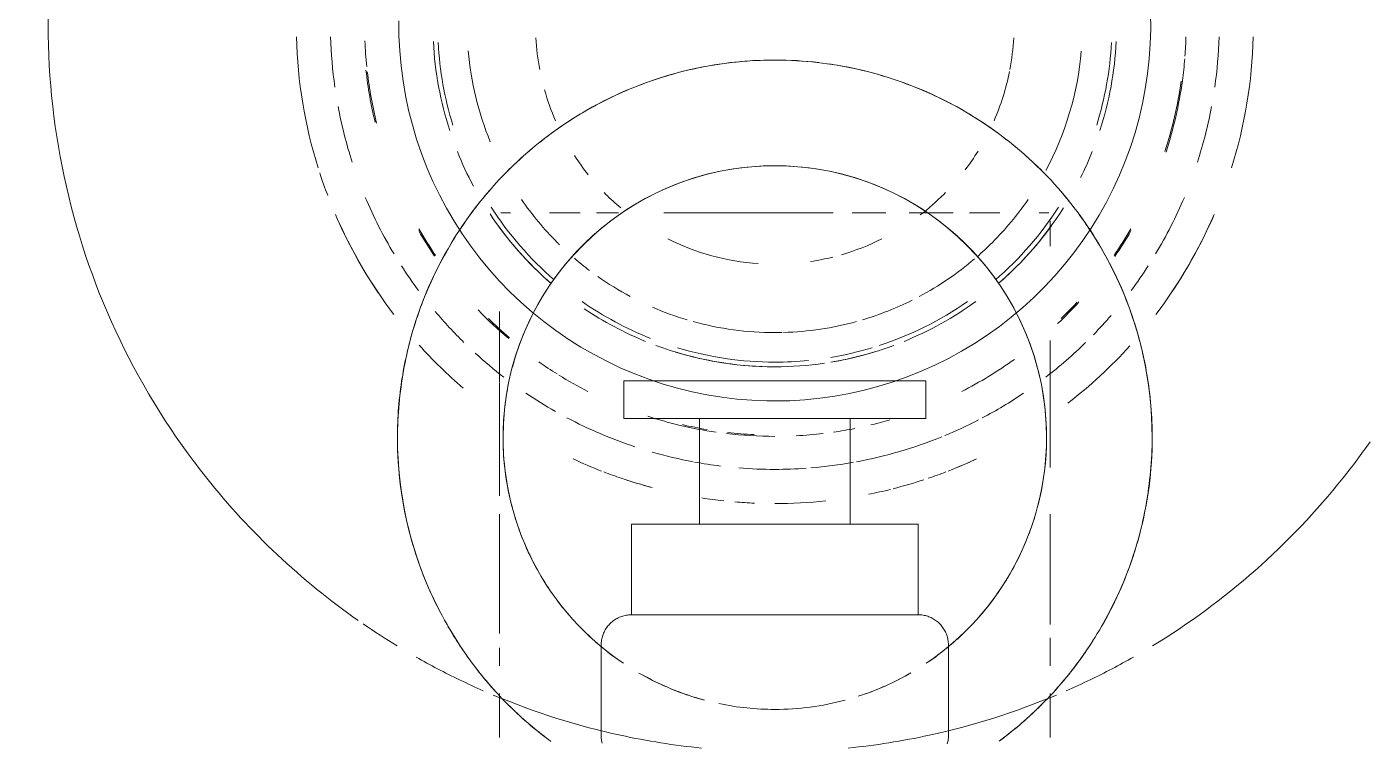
# Model space of a CAD drawing. Header units: millimetres. Extents: x -4000 to 187956, y -58990 to 162485.
# Drawn here: x 928.2 to 1017.2, y 74101 to 74148.5 of the extents above; entities that cross this region are included whole.
import ezdxf

# ---------------------------------------------------------------- set-up
doc = ezdxf.new("R2010")
doc.units = ezdxf.units.MM
doc.layers.add('P-SANR-FIXT', color=6, linetype='Continuous', lineweight=9)

# ---------------------------------------------------------------- blocks, each defined once
blk = doc.blocks.new('C307 - C307-496757-FFS - TANG 1')
at = {"layer": 'P-SANR-FIXT', "color": 254}
for p, q in [((-18.24, -102.819), (-18.24, -105.726)), ((18.24, -105.726), (18.24, -102.819)), ((0.103, -110.937), (0, -110.937)), ((0, -116.937), (-5.646, -116.937)), ((0, -116.937), (-5, -116.937)), ((5.646, -116.937), (0, -116.937)), ((5, -116.937), (0, -116.937)), ((0, -123.937), (-5.684, -123.937)), ((0, -123.937), (-5, -123.937)), ((5, -123.937), (0, -123.937)), ((5.684, -123.937), (0, -123.937))]:
    blk.add_line(p, q, dxfattribs=at)
at = {"layer": 'P-SANR-FIXT', "color": 250}
for p, q in [((-11.5, -102.937), (-11.5, -108.937)), ((11.5, -108.937), (11.5, -102.937)), ((-9.5, -110.937), (-9.5, -116.937)), ((0, -110.937), (-9.5, -110.937)), ((9.5, -110.937), (0, -110.937)), ((9.5, -116.937), (9.5, -110.937)), ((0, -116.937), (-9.5, -116.937)), ((-5, -116.937), (-5, -123.937)), ((9.5, -116.937), (0, -116.937)), ((5, -123.937), (5, -116.937)), ((-10, -123.937), (-10, -126.437)), ((0, -123.937), (-10, -123.937)), ((10, -123.937), (0, -123.937)), ((10, -126.437), (10, -123.937)), ((-10, -126.437), (0, -126.437)), ((0, -126.437), (10, -126.437))]:
    blk.add_line(p, q, dxfattribs=at)
at = {"layer": 'P-SANR-FIXT', "color": 90}
for p, q in [((-18.24, -107.554), (-18.24, -109.415)), ((18.24, -108.758), (18.24, -107.554)), ((-18.24, -110.292), (-18.24, -117.61)), ((18.24, -117.61), (18.24, -109.688)), ((18.24, -126.264), (18.24, -118.822)), ((-18.24, -120.684), (-18.24, -127.727)), ((-3.968, -125.412), (-4.948, -125.591)), ((-3.497, -125.346), (-3.968, -125.412)), ((-3.497, -125.346), (-3.968, -125.412)), ((-2.982, -125.273), (-3.497, -125.346)), ((-2.982, -125.273), (-3.497, -125.346)), ((-1.99, -125.174), (-2.982, -125.273)), ((-0.996, -125.114), (-1.99, -125.174)), ((0, -125.094), (-0.996, -125.114)), ((0.538, -125.1), (0, -125.094)), ((0.538, -125.1), (0, -125.094)), ((1.533, -125.142), (0.538, -125.1)), ((1.533, -125.142), (0.538, -125.1)), ((2.526, -125.223), (1.533, -125.142)), ((3.515, -125.344), (2.526, -125.223)), ((4.498, -125.504), (3.515, -125.344)), ((-6.883, -126.064), (-7.834, -126.359)), ((-5.92, -125.808), (-6.883, -126.064)), ((-4.948, -125.591), (-5.92, -125.808)), ((5.474, -125.703), (4.498, -125.504)), ((6.441, -125.942), (5.474, -125.703)), ((6.441, -125.942), (5.474, -125.703)), ((7.398, -126.218), (6.441, -125.942)), ((7.398, -126.218), (6.441, -125.942)), ((8.343, -126.533), (7.398, -126.218)), ((8.343, -126.533), (7.398, -126.218)), ((18.24, -127.727), (18.24, -126.317)), ((-7.834, -126.359), (-8.774, -126.691)), ((9.275, -126.886), (8.343, -126.533)), ((9.275, -126.886), (8.343, -126.533)), ((10.192, -127.275), (9.275, -126.886)), ((10.192, -127.275), (9.275, -126.886)), ((-18.24, -127.727), (-18.24, -129.104)), ((11.092, -127.701), (10.192, -127.275)), ((11.092, -127.701), (10.192, -127.275)), ((11.975, -128.162), (11.092, -127.701)), ((11.975, -128.162), (11.092, -127.701)), ((18.24, -131.017), (18.24, -127.727)), ((-13.23, -128.899), (-14.063, -129.444)), ((-13.23, -128.899), (-14.063, -129.444)), ((-12.375, -128.386), (-13.23, -128.899)), ((12.839, -128.659), (11.975, -128.162)), ((12.839, -128.659), (11.975, -128.162)), ((-14.063, -129.444), (-14.874, -130.023)), ((14.503, -129.753), (14.22, -129.559)), ((14.503, -129.753), (14.22, -129.559)), ((15.301, -130.349), (14.503, -129.753)), ((15.301, -130.349), (14.503, -129.753)), ((-15.661, -130.634), (-16.422, -131.276)), ((-14.874, -130.023), (-15.661, -130.634)), ((16.075, -130.977), (15.301, -130.349)), ((-16.422, -131.276), (-17.158, -131.947)), ((-16.422, -131.276), (-17.158, -131.947)), ((16.823, -131.635), (16.075, -130.977)), ((17.544, -132.322), (16.823, -131.635)), ((17.544, -132.322), (16.823, -131.635)), ((-17.158, -131.947), (-17.866, -132.648)), ((-17.158, -131.947), (-17.866, -132.648)), ((18.237, -133.038), (17.544, -132.322)), ((18.237, -133.038), (17.544, -132.322)), ((-18.546, -133.376), (-19.196, -134.131)), ((-18.546, -133.376), (-19.196, -134.131)), ((-17.866, -132.648), (-18.546, -133.376)), ((-17.866, -132.648), (-18.546, -133.376)), ((18.9, -133.781), (18.237, -133.038)), ((18.9, -133.781), (18.237, -133.038)), ((-19.196, -134.131), (-19.815, -134.912)), ((-19.196, -134.131), (-19.815, -134.912)), ((19.534, -134.549), (18.9, -133.781)), ((19.534, -134.549), (18.9, -133.781)), ((-19.815, -134.912), (-20.403, -135.716)), ((-19.815, -134.912), (-20.403, -135.716)), ((20.136, -135.343), (19.534, -134.549)), ((20.136, -135.343), (19.534, -134.549)), ((-20.403, -135.716), (-20.957, -136.543)), ((-20.403, -135.716), (-20.957, -136.543)), ((-18.24, -135.338), (-18.24, -137.033)), ((20.706, -136.16), (20.136, -135.343)), ((20.706, -136.16), (20.136, -135.343)), ((-20.957, -136.543), (-21.479, -137.392)), ((-20.957, -136.543), (-21.479, -137.392)), ((21.243, -136.999), (20.706, -136.16)), ((21.243, -136.999), (20.706, -136.16)), ((21.746, -137.859), (21.243, -136.999)), ((21.746, -137.859), (21.243, -136.999)), ((-21.479, -137.392), (-21.966, -138.261)), ((-21.479, -137.392), (-21.966, -138.261)), ((-17.5, -137.555), (-18.153, -137.555)), ((-12.897, -137.555), (-14.914, -137.555)), ((-12.897, -137.555), (-14.914, -137.555)), ((-10.359, -137.555), (-11.816, -137.555)), ((-10.359, -137.555), (-11.816, -137.555)), ((-8.895, -137.555), (-10.359, -137.555)), ((-8.895, -137.555), (-10.133, -137.555)), ((-5.131, -137.555), (-7.353, -137.555)), ((-5.131, -137.555), (-6.98, -137.555)), ((0, -137.555), (-3.855, -137.555)), ((0, -137.555), (-3.558, -137.555)), ((3.558, -137.555), (0, -137.555)), ((7.353, -137.555), (0, -137.555)), ((6.98, -137.555), (3.903, -137.555)), ((11.816, -137.555), (10.359, -137.555)), ((11.816, -137.555), (10.359, -137.555)), ((14.914, -137.555), (12.897, -137.555)), ((14.914, -137.555), (12.897, -137.555)), ((18.153, -137.555), (17.5, -137.555)), ((22.214, -138.738), (21.746, -137.859)), ((22.214, -138.738), (21.746, -137.859)), ((-21.966, -138.261), (-22.418, -139.149)), ((-21.966, -138.261), (-22.418, -139.149)), ((22.647, -139.636), (22.214, -138.738)), ((22.647, -139.636), (22.214, -138.738)), ((-22.418, -139.149), (-22.834, -140.054)), ((-22.418, -139.149), (-22.834, -140.054)), ((23.043, -140.55), (22.647, -139.636)), ((23.043, -140.55), (22.647, -139.636)), ((23.402, -141.479), (23.043, -140.55)), ((23.402, -141.479), (23.043, -140.55)), ((-23.555, -141.911), (-23.86, -142.859)), ((-23.555, -141.911), (-23.86, -142.859)), ((23.725, -142.421), (23.402, -141.479)), ((23.725, -142.421), (23.402, -141.479)), ((-23.86, -142.859), (-24.126, -143.819)), ((-23.86, -142.859), (-24.126, -143.819)), ((24.009, -143.376), (23.725, -142.421)), ((24.009, -143.376), (23.725, -142.421)), ((-24.126, -143.819), (-24.354, -144.789)), ((-24.126, -143.819), (-24.354, -144.789)), ((24.254, -144.341), (24.009, -143.376)), ((24.254, -144.341), (24.009, -143.376)), ((-24.354, -144.789), (-24.543, -145.767)), ((24.461, -145.316), (24.254, -144.341)), ((24.461, -145.316), (24.254, -144.341)), ((-24.543, -145.767), (-24.693, -146.752)), ((24.629, -146.298), (24.461, -145.316)), ((24.629, -146.298), (24.461, -145.316)), ((-24.693, -146.752), (-24.803, -147.742)), ((24.757, -147.286), (24.629, -146.298)), ((24.757, -147.286), (24.629, -146.298)), ((24.846, -148.278), (24.757, -147.286)), ((24.846, -148.278), (24.757, -147.286)), ((-24.803, -147.742), (-24.874, -148.735)), ((24.895, -149.273), (24.846, -148.278)), ((24.895, -149.273), (24.846, -148.278)), ((-24.874, -148.735), (-24.904, -149.731)), ((24.904, -150.269), (24.895, -149.273)), ((24.904, -150.269), (24.895, -149.273)), ((-24.904, -149.731), (-24.895, -150.727)), ((-24.904, -149.731), (-24.895, -150.727))]:
    blk.add_line(p, q, dxfattribs=at)
at = {"layer": 'P-SANR-FIXT', "color": 253}
for p, q in [((0, -110.937), (-8.227, -110.937)), ((8.227, -110.937), (0, -110.937)), ((-5.646, -116.937), (-8.227, -116.937)), ((0, -116.937), (-5, -116.937)), ((5, -116.937), (0, -116.937)), ((8.227, -116.937), (5.646, -116.937)), ((-5.684, -123.937), (-8.66, -123.937)), ((0, -123.937), (-5, -123.937)), ((5, -123.937), (0, -123.937)), ((8.66, -123.937), (5.684, -123.937)), ((-8.66, -126.437), (0, -126.437)), ((0, -126.437), (8.66, -126.437))]:
    blk.add_line(p, q, dxfattribs=at)
at = {"layer": 'P-SANR-FIXT', "color": 250, "flags": 128}
for points in [[(-11.5, -102.937), (-11.498, -102.857), (-11.494, -102.777), (-11.486, -102.698), (-11.474, -102.618), (-11.46, -102.54), (-11.443, -102.462), (-11.422, -102.384)], [(11.437, -102.441), (11.456, -102.519), (11.471, -102.597), (11.483, -102.676), (11.492, -102.756), (11.497, -102.836), (11.5, -102.916), (11.5, -102.937)], [(-9.5, -110.937), (-9.58, -110.936), (-9.66, -110.931), (-9.739, -110.923), (-9.819, -110.912), (-9.897, -110.897), (-9.975, -110.88), (-10.053, -110.859), (-10.129, -110.836), (-10.205, -110.809), (-10.279, -110.779), (-10.352, -110.747), (-10.424, -110.711), (-10.494, -110.673), (-10.562, -110.632), (-10.629, -110.588), (-10.694, -110.541), (-10.758, -110.492), (-10.819, -110.441), (-10.878, -110.387), (-10.935, -110.331), (-10.989, -110.272), (-11.041, -110.211), (-11.091, -110.149), (-11.138, -110.084), (-11.183, -110.018), (-11.225, -109.95), (-11.264, -109.88), (-11.3, -109.808), (-11.334, -109.736), (-11.364, -109.662), (-11.392, -109.587), (-11.416, -109.511), (-11.437, -109.433), (-11.456, -109.356), (-11.471, -109.277), (-11.483, -109.198), (-11.492, -109.118), (-11.497, -109.039), (-11.5, -108.959), (-11.5, -108.937)], [(11.5, -108.937), (11.498, -109.017), (11.494, -109.097), (11.486, -109.177), (11.474, -109.256), (11.46, -109.334), (11.443, -109.413), (11.422, -109.49), (11.398, -109.566), (11.372, -109.642), (11.342, -109.716), (11.31, -109.789), (11.274, -109.861), (11.236, -109.931), (11.195, -110), (11.151, -110.066), (11.104, -110.132), (11.055, -110.195), (11.004, -110.256), (10.95, -110.315), (10.893, -110.372), (10.835, -110.426), (10.774, -110.479), (10.712, -110.528), (10.647, -110.576), (10.581, -110.62), (10.512, -110.662), (10.443, -110.701), (10.371, -110.737), (10.299, -110.771), (10.225, -110.801), (10.15, -110.829), (10.073, -110.853), (9.996, -110.875), (9.918, -110.893), (9.84, -110.908), (9.761, -110.92), (9.681, -110.929), (9.602, -110.935), (9.522, -110.937), (9.5, -110.937)], [(-9.5, -110.937), (-9.492, -110.937), (-9.47, -110.937), (-9.432, -110.937), (-9.379, -110.937), (-9.311, -110.937), (-9.228, -110.937), (-9.13, -110.937), (-9.018, -110.937), (-8.891, -110.937), (-8.75, -110.937), (-8.595, -110.937), (-8.426, -110.937), (-8.244, -110.937), (-8.049, -110.937), (-7.841, -110.937), (-7.62, -110.937), (-7.387, -110.937), (-7.142, -110.937), (-6.886, -110.937), (-6.619, -110.937), (-6.341, -110.937), (-6.053, -110.937), (-5.755, -110.937), (-5.448, -110.937), (-5.133, -110.937), (-4.809, -110.937), (-4.478, -110.937), (-4.139, -110.937), (-3.794, -110.937), (-3.442, -110.937), (-3.086, -110.937), (-2.724, -110.937), (-2.358, -110.937), (-1.988, -110.937), (-1.615, -110.937), (-1.239, -110.937), (-0.861, -110.937), (-0.482, -110.937), (-0.103, -110.937), (0, -110.937)], [(-7.322, -110.937), (-7.558, -110.937), (-7.782, -110.937), (-7.994, -110.937), (-8.193, -110.937), (-8.379, -110.937), (-8.551, -110.937), (-8.71, -110.937), (-8.854, -110.937), (-8.985, -110.937), (-9.101, -110.937), (-9.203, -110.937), (-9.29, -110.937), (-9.362, -110.937), (-9.419, -110.937), (-9.461, -110.937), (-9.488, -110.937), (-9.499, -110.937)], [(0, -110.937), (0.38, -110.937), (0.759, -110.937), (1.137, -110.937), (1.514, -110.937), (1.887, -110.937), (2.258, -110.937), (2.625, -110.937), (2.988, -110.937), (3.347, -110.937), (3.699, -110.937), (4.046, -110.937), (4.387, -110.937), (4.72, -110.937), (5.046, -110.937), (5.364, -110.937), (5.673, -110.937), (5.974, -110.937), (6.264, -110.937), (6.545, -110.937), (6.815, -110.937), (7.074, -110.937), (7.322, -110.937), (7.558, -110.937), (7.782, -110.937), (7.994, -110.937), (8.193, -110.937), (8.379, -110.937), (8.551, -110.937), (8.71, -110.937), (8.854, -110.937), (8.985, -110.937), (9.101, -110.937), (9.203, -110.937), (9.29, -110.937), (9.362, -110.937), (9.419, -110.937), (9.461, -110.937), (9.488, -110.937), (9.499, -110.937)], [(9.5, -110.937), (9.492, -110.937), (9.47, -110.937), (9.432, -110.937), (9.379, -110.937), (9.311, -110.937), (9.228, -110.937), (9.13, -110.937), (9.018, -110.937), (8.891, -110.937), (8.75, -110.937), (8.595, -110.937), (8.426, -110.937), (8.244, -110.937), (8.049, -110.937), (7.841, -110.937), (7.62, -110.937), (7.387, -110.937)]]:
    blk.add_lwpolyline(points, dxfattribs=at)
at = {"layer": 'P-SANR-FIXT', "color": 253, "flags": 128}
for points in [[(0, -110.937), (-0.38, -110.937), (-0.759, -110.937), (-1.137, -110.937), (-1.514, -110.937), (-1.887, -110.937), (-2.258, -110.937), (-2.625, -110.937), (-2.988, -110.937), (-3.347, -110.937), (-3.699, -110.937), (-4.046, -110.937), (-4.387, -110.937), (-4.72, -110.937), (-5.046, -110.937), (-5.364, -110.937), (-5.673, -110.937), (-5.974, -110.937), (-6.264, -110.937), (-6.545, -110.937), (-6.815, -110.937), (-7.074, -110.937), (-7.322, -110.937)], [(7.387, -110.937), (7.142, -110.937), (6.886, -110.937), (6.619, -110.937), (6.341, -110.937), (6.053, -110.937), (5.755, -110.937), (5.448, -110.937), (5.133, -110.937), (4.809, -110.937), (4.478, -110.937), (4.139, -110.937), (3.794, -110.937), (3.442, -110.937), (3.086, -110.937), (2.724, -110.937), (2.358, -110.937), (1.988, -110.937), (1.615, -110.937), (1.239, -110.937), (0.861, -110.937), (0.482, -110.937), (0.103, -110.937)]]:
    blk.add_lwpolyline(points, dxfattribs=at)
at = {"layer": 'P-SANR-FIXT', "color": 90, "flags": 128}
for points in [[(-3.968, -125.412), (-4.948, -125.591), (-5.92, -125.808), (-6.883, -126.064), (-7.834, -126.359)], [(0, -125.094), (-0.996, -125.114), (-1.99, -125.174), (-2.982, -125.273)], [(5.474, -125.703), (4.498, -125.504), (3.515, -125.344), (2.526, -125.223), (1.533, -125.142)], [(-7.834, -126.359), (-8.774, -126.691), (-9.699, -127.06), (-10.608, -127.467), (-11.501, -127.909), (-12.375, -128.386), (-13.23, -128.899)], [(-8.774, -126.691), (-9.699, -127.06), (-10.608, -127.467), (-11.501, -127.909), (-12.375, -128.386)], [(14.22, -129.559), (13.682, -129.189), (12.839, -128.659)], [(14.22, -129.559), (13.682, -129.189), (12.839, -128.659)], [(-14.063, -129.444), (-14.874, -130.023), (-15.661, -130.634), (-16.422, -131.276)], [(16.823, -131.635), (16.075, -130.977), (15.301, -130.349)], [(-22.834, -140.054), (-23.213, -140.975), (-23.555, -141.911)], [(-22.834, -140.054), (-23.213, -140.975), (-23.555, -141.911)], [(-24.354, -144.789), (-24.543, -145.767), (-24.693, -146.752), (-24.803, -147.742), (-24.874, -148.735), (-24.904, -149.731)]]:
    blk.add_lwpolyline(points, dxfattribs=at)
at = {"layer": 'P-SANR-FIXT', "color": 90}
for centre, radius, start, end in [((0, -150), 48.136, 95.79093, 102.26185), ((0, -150), 48.136, 77.73815, 84.20907), ((0, -122.671), 18, 90, 105), ((0, -122.671), 18, 78.14215, 90), ((0, -122.671), 18, 107.87558, 120), ((0, -122.671), 18, 60, 75), ((0, -150), 31.698, 90, 96.12583), ((0, -150), 31.698, 90, 96.12583), ((0, -150), 31.698, 85.22639, 87.54718), ((0, -150), 31.698, 85.22639, 87.54718), ((0, -150), 31.698, 101.28762, 103.98723), ((0, -150), 31.698, 101.28762, 103.98723), ((0, -150), 31.698, 81.21297, 83.87417), ((0, -150), 31.698, 81.21297, 83.87417), ((0, -150), 31.698, 108.70333, 110.95289), ((0, -150), 31.698, 108.70333, 110.95289), ((0, -150), 31.698, 104.31433, 108.1429), ((0, -150), 31.698, 104.31433, 108.1429), ((0, -150), 31.698, 71.30977, 75.13004), ((0, -150), 31.698, 72, 75.13004), ((0, -150), 31.698, 69.04711, 71.29667), ((0, -150), 31.698, 69.04711, 71.29667), ((0, -150), 31.698, 111.22297, 114.92031), ((0, -150), 31.698, 112.3365, 114.92031), ((0, -150), 29.434, 94.63335, 100.2085), ((0, -150), 29.434, 90, 94.06665), ((0, -150), 29.434, 85.36665, 90), ((0, -150), 29.434, 79.59589, 82.97623), ((0, -150), 31.698, 65.07969, 68.77703), ((0, -150), 31.698, 65.07969, 68.77703), ((0, -150), 29.434, 100.57941, 112.08526), ((0, -150), 29.434, 73.97609, 79.42059), ((0, -150), 27.248, 92.95697, 96.75172), ((0, -150), 27.248, 83.24828, 90), ((0, -150), 29.434, 62.10681, 71.64679), ((0, -150), 29.434, 112.50647, 117.2613), ((0, -150), 27.248, 103.49922, 106.26001), ((0, -150), 27.248, 98.19784, 101.2105), ((0, -150), 27.17, 83.39638, 87.10789), ((0, -150), 27.248, 76.52765, 81.80216), ((0, -150), 27.17, 76.99741, 80.49048), ((0, -150), 27.248, 72.04005, 76.52765), ((0, -150), 29.434, 117.83601, 124.02985), ((0, -150), 29.434, 55.92224, 60.40979), ((0, -150), 31.698, 127.77357, 137.90956), ((0, -150), 31.698, 127.77357, 137.90956), ((0, -150), 27.248, 117.01717, 125.62244), ((0, -150), 27.248, 58.33228, 62.94991), ((0, -150), 31.698, 41.97977, 49.34201), ((0, -150), 31.698, 41.97977, 49.34201), ((0, -150), 29.434, 127.5574, 134.38776), ((0, -150), 27.248, 54.98176, 58.03582), ((0, -150), 29.434, 47.61184, 52.4426), ((0, -150), 22.642, 99.4599, 110.37822), ((0, -150), 22.642, 99.4599, 106.88269), ((0, -150), 22.642, 99.4599, 106.88269), ((0, -150), 22.332, 99.59091, 106.79445), ((0, -150), 22.642, 90, 98.34658), ((0, -150), 22.642, 90, 98.34658), ((0, -150), 22.642, 90, 98.34658), ((0, -150), 22.332, 90, 95.72465), ((0, -150), 22.642, 69.62105, 90), ((0, -150), 22.642, 73.11731, 90), ((0, -150), 22.642, 73.11731, 90), ((0, -150), 22.332, 73.20555, 90), ((0, -150), 22.332, 108.05001, 124.83671), ((0, -150), 29.434, 40.17266, 45.61224), ((0, -150), 29.434, 135.80527, 139.17711), ((0, -150), 22.642, 112.23754, 126), ((0, -150), 22.642, 112.23754, 126), ((0, -150), 22.642, 112.23754, 126), ((0, -150), 20.377, 91.63728, 105.39247), ((0, -150), 20.377, 90, 91.38446), ((0, -150), 20.377, 74.60753, 90), ((0, -150), 22.332, 55.16329, 68.3582), ((0, -150), 22.642, 56.1111, 67.76246), ((0, -150), 22.642, 56.1111, 67.76246), ((0, -150), 22.642, 56.1111, 67.76246), ((0, -150), 27.17, 45.72148, 49.70272), ((0, -150), 27.248, 43.85986, 49.69226), ((0, -150), 27.248, 133.4417, 137.67503), ((0, -150), 27.17, 134.27852, 137.4504), ((0, -150), 20.377, 106.56395, 116.52403), ((0, -150), 20.377, 66.53913, 73.43605), ((0, -150), 31.698, 142.75034, 156.67944), ((0, -150), 31.698, 23.32056, 37.24966), ((0, -150), 31.698, 145.95466, 156.67944), ((0, -150), 29.434, 143.30667, 147.17804), ((0, -150), 20.377, 118.0161, 130.48369), ((0, -150), 20.377, 54.8437, 61.9839), ((0, -150), 29.434, 32.81929, 36.69333), ((0, -150), 31.698, 23.32056, 34.04679), ((0, -150), 22.642, 130.83469, 147.61727), ((0, -150), 22.332, 130.87962, 147.29785), ((0, -150), 22.642, 130.83469, 144), ((0, -150), 22.642, 130.83469, 144), ((0, -150), 22.332, 32.74017, 49.12038), ((0, -150), 22.642, 33.58211, 49.16531), ((0, -150), 22.642, 36, 49.16531), ((0, -150), 22.642, 36, 49.16531), ((0, -150), 15.849, 98.59988, 104.04227), ((0, -150), 15.849, 98.59988, 104.04227), ((0, -150), 15.849, 63.42695, 86.03396), ((0, -150), 15.849, 63.42695, 86.03396), ((0, -150), 20.377, 49.33312, 52.96917), ((0, -150), 29.434, 148.97286, 157.16695), ((0, -150), 27.248, 145.75965, 149.95939), ((0, -150), 27.17, 145.81186, 150.21472), ((0, -150), 20.377, 131.09996, 135), ((0, -150), 15.849, 106.19803, 116.57305), ((0, -150), 15.849, 106.19803, 116.57305), ((0, -150), 27.17, 29.78901, 34.18814), ((0, -150), 27.248, 30.04468, 34.19611), ((0, -150), 29.434, 22.83228, 31.02371), ((0, -150), 20.377, 135, 145.42371), ((0, -150), 20.377, 45, 45.58898), ((0, -150), 20.377, 34.57572, 45), ((0, -150), 15.849, 127.43166, 135), ((0, -150), 15.849, 127.43166, 135), ((0, -150), 15.849, 45, 49.89098), ((0, -150), 15.849, 45, 49.89098), ((0, -150), 15.849, 135, 135.54487), ((0, -150), 15.849, 135, 135.54487), ((0, -150), 15.849, 44.4546, 45), ((0, -150), 15.849, 44.4546, 45), ((0, -150), 31.698, 18, 20.89786), ((0, -150), 31.698, 18, 20.89786), ((0, -150), 22.642, 21.75784, 28.13789), ((0, -150), 22.642, 21.75784, 28.13789), ((0, -150), 22.642, 21.75784, 28.13789), ((0, -150), 31.698, 162.62063, 178.56842), ((0, -150), 31.698, 162.62063, 178.56842), ((0, -150), 22.642, 153.47689, 158.24216), ((0, -150), 22.642, 153.47689, 158.24216), ((0, -150), 22.642, 153.47689, 158.24216), ((0, -150), 20.377, 151.74716, 175.09985), ((0, -150), 15.849, 142.68684, 148.14781), ((0, -150), 15.849, 142.68684, 148.14781), ((0, -150), 15.849, 33.11111, 38.75348), ((0, -150), 15.849, 33.11111, 38.75348), ((0, -150), 31.698, 1.43158, 17.37937), ((0, -150), 31.698, 1.43158, 17.37937), ((0, -150), 29.434, 162, 169.40896), ((0, -150), 29.434, 10.59104, 18), ((0, -150), 27.248, 162, 172.20605), ((0, -150), 27.17, 162, 172.10478), ((0, -150), 20.377, 4.83234, 22.32481), ((0, -150), 22.642, 162, 177.20159), ((0, -150), 22.642, 162, 177.20159), ((0, -150), 22.642, 162, 177.20159), ((0, -150), 22.642, 2.79841, 18), ((0, -150), 22.642, 2.79841, 18), ((0, -150), 22.642, 2.79841, 18), ((0, -150), 22.332, 162.69504, 176.98236), ((0, -150), 15.849, 156.37864, 168.73223), ((0, -150), 15.849, 156.37864, 168.73223), ((0, -150), 15.849, 15.7889, 23.62136), ((0, -150), 15.849, 15.7889, 23.62136), ((0, -150), 22.332, 3.01764, 17.30496), ((0, -150), 27.17, 6.5584, 13.87991), ((0, -150), 27.248, 6.33457, 13.70096), ((0, -150), 29.434, 171.95983, 178.4583), ((0, -150), 29.434, 1.5417, 8.04692), ((0, -150), 27.248, 172.20605, 175.27889), ((0, -150), 15.849, 169.21164, 176.87188), ((0, -150), 15.849, 169.21164, 176.87188), ((0, -150), 15.849, 3.12812, 10.78836), ((0, -150), 15.849, 3.12812, 10.78836), ((0, -150), 27.17, 2.23473, 5.83514), ((0, -150), 27.248, 175.62975, 178.33461)]:
    blk.add_arc(centre, radius, start, end, dxfattribs=at)
at = {"layer": 'P-SANR-FIXT', "color": 254}
for centre, radius, start, end in [((0, -150), 48.136, 102.26185, 112.80126), ((0, -122.671), 25, 126.79178, 135), ((0, -150), 48.136, 67.19874, 77.73815), ((0, -122.671), 25, 45, 53.209), ((0, -122.671), 18, 90, 105), ((0, -122.671), 18, 78.14215, 90), ((0, -122.671), 18, 70.50612, 75), ((0, -150), 48.136, 115.71429, 119.58594), ((0, -150), 48.136, 113.64249, 115.71429), ((0, -150), 48.136, 64.28571, 66.34757), ((0, -150), 48.136, 60.41341, 64.28571), ((0, -122.671), 25, 143.29654, 147.45336), ((0, -122.671), 18, 123.85989, 133.60761), ((0, -122.671), 18, 45, 56.14011), ((0, -122.671), 25, 30, 36.6761), ((0, -150), 48.136, 121.30868, 141.42857), ((0, -150), 48.136, 55.49462, 58.69036), ((0, -122.671), 25, 150, 156.65596), ((0, -122.671), 18, 135, 150), ((0, -122.671), 18, 30, 41.41188), ((0, -122.671), 25, 23.34576, 27.38033), ((0, -150), 48.136, 38.57143, 55.02528), ((0, -122.671), 18, 150, 163.6117), ((0, -122.671), 18, 16.38935, 30), ((0, -122.671), 25, 161.95315, 165), ((0, -122.671), 25, 15, 18.04427), ((0, -122.671), 25, 165, 180), ((0, -122.671), 25, 360, 15), ((0, -122.671), 18, 165, 180), ((0, -122.671), 18, 0, 15), ((0, -150), 48.136, 141.42857, 145.00561), ((0, -150), 48.136, 12.85714, 38.57143), ((0, -122.671), 25, 180, 189.63009), ((0, -122.671), 18, 180, 195), ((0, -122.671), 18, 348.3716, 360), ((0, -122.671), 25, 350.85893, 360), ((0, -150), 48.136, 347.14286, 12.85714)]:
    blk.add_arc(centre, radius, start, end, dxfattribs=at)
at = {"layer": 'P-SANR-FIXT', "color": 253}
for radius, start, end in [(18, 109.49384, 120), (18, 60, 70.50612), (25, 138.00529, 143.29654), (25, 36.6761, 41.97683), (25, 156.65596, 161.95315), (25, 18.04427, 23.34576), (25, 189.63009, 198.04685), (25, 341.95573, 350.36987), (18, 195, 345), (25, 203.34404, 216.70346), (25, 323.3239, 336.65424), (25, 225, 239.96305), (25, 300.04262, 315), (25, 240, 258.01703), (25, 281.99318, 300), (25, 263.29282, 276.72028)]:
    blk.add_arc((0, -122.671), radius, start, end, dxfattribs=at)
at = {"layer": 'P-SANR-FIXT', "color": 250}
for radius, start, end in [(18, 123.85989, 180), (18, 360, 56.14011), (18, 180, 360), (25, 198.04685, 203.34404), (25, 336.65424, 341.95573), (25, 216.70346, 220.88617), (25, 319.1132, 323.3239), (25, 258.01703, 261.89269), (25, 276.72028, 281.99318)]:
    blk.add_arc((0, -122.671), radius, start, end, dxfattribs=at)
for points, knots in [([(119.281, -157.53), (115.965, -146.843), (106.16, -127.435), (84.838, -108.521), (62.348, -96.734), (49.426, -91.873), (42.56, -89.707)], [0, 0, 0, 0, 0.333333, 0.666667, 0.833333, 1, 1, 1, 1]), ([(19.151, -106.602), (19.381, -106.876), (20.724, -108.553), (23.822, -113.66), (24.954, -118.883), (25, -122.671)], [0.7777778, 0.7777778, 0.7777778, 0.7777778, 0.7916667, 0.8611111, 1, 1, 1, 1]), ([(25, -122.671), (24.982, -124.186), (24.708, -127.134), (23.619, -131.257), (21.742, -135.24), (19.255, -138.824), (16.151, -141.901), (12.582, -144.429), (8.609, -146.261), (4.893, -147.279), (1.673, -147.656), (-2.042, -147.697), (-6.476, -147.021), (-10.84, -145.322), (-13.9, -143.508), (-16.1, -141.852), (-18.112, -139.973), (-20.426, -137.277), (-23.824, -131.682), (-24.956, -126.458), (-25, -122.671)], [0, 0, 0, 0, 0.055556, 0.111111, 0.166667, 0.222222, 0.277778, 0.333333, 0.388889, 0.444444, 0.479167, 0.513889, 0.583333, 0.652778, 0.6875, 0.722222, 0.756944, 0.791667, 0.861111, 1, 1, 1, 1])]:
    blk.add_open_spline(points, degree=3, knots=knots, dxfattribs=at)
at = {"layer": 'P-SANR-FIXT', "color": 253}
for points, knots in [([(-19.145, -106.594), (-18.213, -105.484), (-16.812, -104.095), (-15.267, -102.874), (-14.852, -102.566)], [0.22222222, 0.22222222, 0.22222222, 0.22222222, 0.27777778, 0.29757424, 0.29757424, 0.29757424, 0.29757424]), ([(14.839, -102.558), (15.259, -102.869), (16.392, -103.764), (17.851, -105.127), (18.806, -106.19), (19.151, -106.602)], [0.70235204, 0.70235204, 0.70235204, 0.70235204, 0.72222222, 0.75694444, 0.77777778, 0.77777778, 0.77777778, 0.77777778])]:
    blk.add_open_spline(points, degree=3, knots=knots, dxfattribs=at)
at = {"layer": 'P-SANR-FIXT', "color": 250}
blk.add_open_spline([(-25, -122.671), (-24.982, -121.156), (-24.709, -118.208), (-23.619, -114.084), (-21.738, -110.097), (-20.077, -107.705), (-19.145, -106.594)], degree=3, dxfattribs=at)
blk = doc.blocks.new('C307 - C307-V923-FFS - TANG 1')
at = {"layer": 'P-SANR-FIXT', "color": 254}
for p, q in [((-18.24, -102.819), (-18.24, -105.726)), ((18.24, -105.726), (18.24, -102.819)), ((0.103, -110.937), (0, -110.937)), ((0, -116.937), (-5.646, -116.937)), ((0, -116.937), (-5, -116.937)), ((5.646, -116.937), (0, -116.937)), ((5, -116.937), (0, -116.937)), ((0, -123.937), (-5.684, -123.937)), ((0, -123.937), (-5, -123.937)), ((5, -123.937), (0, -123.937)), ((5.684, -123.937), (0, -123.937))]:
    blk.add_line(p, q, dxfattribs=at)
at = {"layer": 'P-SANR-FIXT', "color": 250}
for p, q in [((-11.5, -102.937), (-11.5, -108.937)), ((11.5, -108.937), (11.5, -102.937)), ((-9.5, -110.937), (-9.5, -116.937)), ((0, -110.937), (-9.5, -110.937)), ((9.5, -110.937), (0, -110.937)), ((9.5, -116.937), (9.5, -110.937)), ((0, -116.937), (-9.5, -116.937)), ((-5, -116.937), (-5, -123.937)), ((9.5, -116.937), (0, -116.937)), ((5, -123.937), (5, -116.937)), ((-10, -123.937), (-10, -126.437)), ((0, -123.937), (-10, -123.937)), ((10, -123.937), (0, -123.937)), ((10, -126.437), (10, -123.937)), ((-10, -126.437), (0, -126.437)), ((0, -126.437), (10, -126.437))]:
    blk.add_line(p, q, dxfattribs=at)
at = {"layer": 'P-SANR-FIXT', "color": 90}
for p, q in [((-18.24, -107.554), (-18.24, -109.415)), ((18.24, -108.758), (18.24, -107.554)), ((-18.24, -110.292), (-18.24, -117.61)), ((18.24, -117.61), (18.24, -109.688)), ((18.24, -126.264), (18.24, -118.822)), ((-18.24, -120.684), (-18.24, -127.727)), ((-3.968, -125.412), (-4.948, -125.591)), ((-3.968, -125.412), (-4.948, -125.591)), ((-3.497, -125.346), (-3.968, -125.412)), ((-3.497, -125.346), (-3.968, -125.412)), ((-2.982, -125.273), (-3.497, -125.346)), ((-2.982, -125.273), (-3.497, -125.346)), ((-1.99, -125.174), (-2.982, -125.273)), ((-1.99, -125.174), (-2.982, -125.273)), ((-0.996, -125.114), (-1.99, -125.174)), ((-0.996, -125.114), (-1.99, -125.174)), ((0, -125.094), (-0.996, -125.114)), ((0, -125.094), (-0.996, -125.114)), ((0.538, -125.1), (0, -125.094)), ((0.538, -125.1), (0, -125.094)), ((1.533, -125.142), (0.538, -125.1)), ((1.533, -125.142), (0.538, -125.1)), ((2.526, -125.223), (1.533, -125.142)), ((2.526, -125.223), (1.533, -125.142)), ((3.515, -125.344), (2.526, -125.223)), ((3.515, -125.344), (2.526, -125.223)), ((4.498, -125.504), (3.515, -125.344)), ((4.498, -125.504), (3.515, -125.344)), ((-6.883, -126.064), (-7.834, -126.359)), ((-6.883, -126.064), (-7.834, -126.359)), ((-5.92, -125.808), (-6.883, -126.064)), ((-5.92, -125.808), (-6.883, -126.064)), ((-4.948, -125.591), (-5.92, -125.808)), ((-4.948, -125.591), (-5.92, -125.808)), ((5.474, -125.703), (4.498, -125.504)), ((5.474, -125.703), (4.498, -125.504)), ((6.441, -125.942), (5.474, -125.703)), ((6.441, -125.942), (5.474, -125.703)), ((7.398, -126.218), (6.441, -125.942)), ((7.398, -126.218), (6.441, -125.942)), ((8.343, -126.533), (7.398, -126.218)), ((8.343, -126.533), (7.398, -126.218)), ((18.24, -127.727), (18.24, -126.317)), ((-9.699, -127.06), (-10.608, -127.467)), ((-9.699, -127.06), (-10.608, -127.467)), ((-8.774, -126.691), (-9.699, -127.06)), ((-8.774, -126.691), (-9.699, -127.06)), ((-7.834, -126.359), (-8.774, -126.691)), ((-7.834, -126.359), (-8.774, -126.691)), ((9.275, -126.886), (8.343, -126.533)), ((9.275, -126.886), (8.343, -126.533)), ((10.192, -127.275), (9.275, -126.886)), ((10.192, -127.275), (9.275, -126.886)), ((-18.24, -127.727), (-18.24, -129.104)), ((-11.501, -127.909), (-12.375, -128.386)), ((-11.501, -127.909), (-12.375, -128.386)), ((-10.608, -127.467), (-11.501, -127.909)), ((-10.608, -127.467), (-11.501, -127.909)), ((11.092, -127.701), (10.192, -127.275)), ((11.092, -127.701), (10.192, -127.275)), ((11.975, -128.162), (11.092, -127.701)), ((11.975, -128.162), (11.092, -127.701)), ((18.24, -131.017), (18.24, -127.727)), ((-13.23, -128.899), (-14.063, -129.444)), ((-13.23, -128.899), (-14.063, -129.444)), ((-12.375, -128.386), (-13.23, -128.899)), ((-12.375, -128.386), (-13.23, -128.899)), ((12.839, -128.659), (11.975, -128.162)), ((12.839, -128.659), (11.975, -128.162)), ((13.682, -129.189), (12.839, -128.659)), ((13.682, -129.189), (12.839, -128.659)), ((-14.063, -129.444), (-14.874, -130.023)), ((-14.063, -129.444), (-14.874, -130.023)), ((14.22, -129.559), (13.682, -129.189)), ((14.22, -129.559), (13.682, -129.189)), ((14.503, -129.753), (14.22, -129.559)), ((14.503, -129.753), (14.22, -129.559)), ((15.301, -130.349), (14.503, -129.753)), ((15.301, -130.349), (14.503, -129.753)), ((-15.661, -130.634), (-16.422, -131.276)), ((-15.661, -130.634), (-16.422, -131.276)), ((-14.874, -130.023), (-15.661, -130.634)), ((-14.874, -130.023), (-15.661, -130.634)), ((16.075, -130.977), (15.301, -130.349)), ((16.075, -130.977), (15.301, -130.349)), ((-16.422, -131.276), (-17.158, -131.947)), ((-16.422, -131.276), (-17.158, -131.947)), ((16.823, -131.635), (16.075, -130.977)), ((16.823, -131.635), (16.075, -130.977)), ((17.544, -132.322), (16.823, -131.635)), ((17.544, -132.322), (16.823, -131.635)), ((-17.158, -131.947), (-17.866, -132.648)), ((-17.158, -131.947), (-17.866, -132.648)), ((18.237, -133.038), (17.544, -132.322)), ((18.237, -133.038), (17.544, -132.322)), ((-18.546, -133.376), (-19.196, -134.131)), ((-18.546, -133.376), (-19.196, -134.131)), ((-17.866, -132.648), (-18.546, -133.376)), ((-17.866, -132.648), (-18.546, -133.376)), ((18.9, -133.781), (18.237, -133.038)), ((18.9, -133.781), (18.237, -133.038)), ((-19.196, -134.131), (-19.815, -134.912)), ((-19.196, -134.131), (-19.815, -134.912)), ((19.534, -134.549), (18.9, -133.781)), ((19.534, -134.549), (18.9, -133.781)), ((-19.815, -134.912), (-20.403, -135.716)), ((-19.815, -134.912), (-20.403, -135.716)), ((20.136, -135.343), (19.534, -134.549)), ((20.136, -135.343), (19.534, -134.549)), ((-20.403, -135.716), (-20.957, -136.543)), ((-20.403, -135.716), (-20.957, -136.543)), ((-18.24, -135.338), (-18.24, -137.033)), ((20.706, -136.16), (20.136, -135.343)), ((20.706, -136.16), (20.136, -135.343)), ((-20.957, -136.543), (-21.479, -137.392)), ((-20.957, -136.543), (-21.479, -137.392)), ((21.243, -136.999), (20.706, -136.16)), ((21.243, -136.999), (20.706, -136.16)), ((21.746, -137.859), (21.243, -136.999)), ((21.746, -137.859), (21.243, -136.999)), ((-21.479, -137.392), (-21.966, -138.261)), ((-21.479, -137.392), (-21.966, -138.261)), ((-17.5, -137.555), (-18.153, -137.555)), ((-12.897, -137.555), (-14.914, -137.555)), ((-12.897, -137.555), (-14.914, -137.555)), ((-10.359, -137.555), (-11.816, -137.555)), ((-10.359, -137.555), (-11.816, -137.555)), ((-8.895, -137.555), (-10.359, -137.555)), ((-8.895, -137.555), (-10.133, -137.555)), ((-5.131, -137.555), (-7.353, -137.555)), ((-5.131, -137.555), (-6.98, -137.555)), ((0, -137.555), (-3.855, -137.555)), ((0, -137.555), (-3.558, -137.555)), ((3.558, -137.555), (0, -137.555)), ((7.353, -137.555), (0, -137.555)), ((6.98, -137.555), (3.903, -137.555)), ((11.816, -137.555), (10.359, -137.555)), ((11.816, -137.555), (10.359, -137.555)), ((14.914, -137.555), (12.897, -137.555)), ((14.914, -137.555), (12.897, -137.555)), ((18.153, -137.555), (17.5, -137.555)), ((22.214, -138.738), (21.746, -137.859)), ((22.214, -138.738), (21.746, -137.859)), ((-21.966, -138.261), (-22.418, -139.149)), ((-21.966, -138.261), (-22.418, -139.149)), ((22.647, -139.636), (22.214, -138.738)), ((22.647, -139.636), (22.214, -138.738)), ((-22.418, -139.149), (-22.834, -140.054)), ((-22.418, -139.149), (-22.834, -140.054)), ((23.043, -140.55), (22.647, -139.636)), ((23.043, -140.55), (22.647, -139.636)), ((-22.834, -140.054), (-23.213, -140.975)), ((-22.834, -140.054), (-23.213, -140.975)), ((23.402, -141.479), (23.043, -140.55)), ((23.402, -141.479), (23.043, -140.55)), ((-23.213, -140.975), (-23.555, -141.911)), ((-23.213, -140.975), (-23.555, -141.911)), ((-23.555, -141.911), (-23.86, -142.859)), ((-23.555, -141.911), (-23.86, -142.859)), ((23.725, -142.421), (23.402, -141.479)), ((23.725, -142.421), (23.402, -141.479)), ((-23.86, -142.859), (-24.126, -143.819)), ((-23.86, -142.859), (-24.126, -143.819)), ((24.009, -143.376), (23.725, -142.421)), ((24.009, -143.376), (23.725, -142.421)), ((-24.126, -143.819), (-24.354, -144.789)), ((-24.126, -143.819), (-24.354, -144.789)), ((24.254, -144.341), (24.009, -143.376)), ((24.254, -144.341), (24.009, -143.376)), ((-24.354, -144.789), (-24.543, -145.767)), ((-24.354, -144.789), (-24.543, -145.767)), ((24.461, -145.316), (24.254, -144.341)), ((24.461, -145.316), (24.254, -144.341)), ((-24.543, -145.767), (-24.693, -146.752)), ((-24.543, -145.767), (-24.693, -146.752)), ((24.629, -146.298), (24.461, -145.316)), ((24.629, -146.298), (24.461, -145.316)), ((-24.693, -146.752), (-24.803, -147.742)), ((-24.693, -146.752), (-24.803, -147.742)), ((24.757, -147.286), (24.629, -146.298)), ((24.757, -147.286), (24.629, -146.298)), ((24.846, -148.278), (24.757, -147.286)), ((24.846, -148.278), (24.757, -147.286)), ((-24.803, -147.742), (-24.874, -148.735)), ((-24.803, -147.742), (-24.874, -148.735)), ((24.895, -149.273), (24.846, -148.278)), ((24.895, -149.273), (24.846, -148.278)), ((-24.874, -148.735), (-24.904, -149.731)), ((-24.874, -148.735), (-24.904, -149.731)), ((24.904, -150.269), (24.895, -149.273)), ((24.904, -150.269), (24.895, -149.273)), ((-24.904, -149.731), (-24.895, -150.727)), ((-24.904, -149.731), (-24.895, -150.727))]:
    blk.add_line(p, q, dxfattribs=at)
at = {"layer": 'P-SANR-FIXT', "color": 253}
for p, q in [((0, -110.937), (-8.227, -110.937)), ((8.227, -110.937), (0, -110.937)), ((-5.646, -116.937), (-8.227, -116.937)), ((0, -116.937), (-5, -116.937)), ((5, -116.937), (0, -116.937)), ((8.227, -116.937), (5.646, -116.937)), ((-5.684, -123.937), (-8.66, -123.937)), ((0, -123.937), (-5, -123.937)), ((5, -123.937), (0, -123.937)), ((8.66, -123.937), (5.684, -123.937)), ((-8.66, -126.437), (0, -126.437)), ((0, -126.437), (8.66, -126.437))]:
    blk.add_line(p, q, dxfattribs=at)
at = {"layer": 'P-SANR-FIXT', "color": 250, "flags": 128}
for points in [[(-11.5, -102.937), (-11.498, -102.857), (-11.494, -102.777), (-11.486, -102.698), (-11.474, -102.618), (-11.46, -102.54), (-11.443, -102.462), (-11.422, -102.384)], [(11.437, -102.441), (11.456, -102.519), (11.471, -102.597), (11.483, -102.676), (11.492, -102.756), (11.497, -102.836), (11.5, -102.916), (11.5, -102.937)], [(-9.5, -110.937), (-9.58, -110.936), (-9.66, -110.931), (-9.739, -110.923), (-9.819, -110.912), (-9.897, -110.897), (-9.975, -110.88), (-10.053, -110.859), (-10.129, -110.836), (-10.205, -110.809), (-10.279, -110.779), (-10.352, -110.747), (-10.424, -110.711), (-10.494, -110.673), (-10.562, -110.632), (-10.629, -110.588), (-10.694, -110.541), (-10.758, -110.492), (-10.819, -110.441), (-10.878, -110.387), (-10.935, -110.331), (-10.989, -110.272), (-11.041, -110.211), (-11.091, -110.149), (-11.138, -110.084), (-11.183, -110.018), (-11.225, -109.95), (-11.264, -109.88), (-11.3, -109.808), (-11.334, -109.736), (-11.364, -109.662), (-11.392, -109.587), (-11.416, -109.511), (-11.437, -109.433), (-11.456, -109.356), (-11.471, -109.277), (-11.483, -109.198), (-11.492, -109.118), (-11.497, -109.039), (-11.5, -108.959), (-11.5, -108.937)], [(11.5, -108.937), (11.498, -109.017), (11.494, -109.097), (11.486, -109.177), (11.474, -109.256), (11.46, -109.334), (11.443, -109.413), (11.422, -109.49), (11.398, -109.566), (11.372, -109.642), (11.342, -109.716), (11.31, -109.789), (11.274, -109.861), (11.236, -109.931), (11.195, -110), (11.151, -110.066), (11.104, -110.132), (11.055, -110.195), (11.004, -110.256), (10.95, -110.315), (10.893, -110.372), (10.835, -110.426), (10.774, -110.479), (10.712, -110.528), (10.647, -110.576), (10.581, -110.62), (10.512, -110.662), (10.443, -110.701), (10.371, -110.737), (10.299, -110.771), (10.225, -110.801), (10.15, -110.829), (10.073, -110.853), (9.996, -110.875), (9.918, -110.893), (9.84, -110.908), (9.761, -110.92), (9.681, -110.929), (9.602, -110.935), (9.522, -110.937), (9.5, -110.937)], [(-9.5, -110.937), (-9.492, -110.937), (-9.47, -110.937), (-9.432, -110.937), (-9.379, -110.937), (-9.311, -110.937), (-9.228, -110.937), (-9.13, -110.937), (-9.018, -110.937), (-8.891, -110.937), (-8.75, -110.937), (-8.595, -110.937), (-8.426, -110.937), (-8.244, -110.937), (-8.049, -110.937), (-7.841, -110.937), (-7.62, -110.937), (-7.387, -110.937), (-7.142, -110.937), (-6.886, -110.937), (-6.619, -110.937), (-6.341, -110.937), (-6.053, -110.937), (-5.755, -110.937), (-5.448, -110.937), (-5.133, -110.937), (-4.809, -110.937), (-4.478, -110.937), (-4.139, -110.937), (-3.794, -110.937), (-3.442, -110.937), (-3.086, -110.937), (-2.724, -110.937), (-2.358, -110.937), (-1.988, -110.937), (-1.615, -110.937), (-1.239, -110.937), (-0.861, -110.937), (-0.482, -110.937), (-0.103, -110.937), (0, -110.937)], [(-7.322, -110.937), (-7.558, -110.937), (-7.782, -110.937), (-7.994, -110.937), (-8.193, -110.937), (-8.379, -110.937), (-8.551, -110.937), (-8.71, -110.937), (-8.854, -110.937), (-8.985, -110.937), (-9.101, -110.937), (-9.203, -110.937), (-9.29, -110.937), (-9.362, -110.937), (-9.419, -110.937), (-9.461, -110.937), (-9.488, -110.937), (-9.499, -110.937)], [(0, -110.937), (0.38, -110.937), (0.759, -110.937), (1.137, -110.937), (1.514, -110.937), (1.887, -110.937), (2.258, -110.937), (2.625, -110.937), (2.988, -110.937), (3.347, -110.937), (3.699, -110.937), (4.046, -110.937), (4.387, -110.937), (4.72, -110.937), (5.046, -110.937), (5.364, -110.937), (5.673, -110.937), (5.974, -110.937), (6.264, -110.937), (6.545, -110.937), (6.815, -110.937), (7.074, -110.937), (7.322, -110.937), (7.558, -110.937), (7.782, -110.937), (7.994, -110.937), (8.193, -110.937), (8.379, -110.937), (8.551, -110.937), (8.71, -110.937), (8.854, -110.937), (8.985, -110.937), (9.101, -110.937), (9.203, -110.937), (9.29, -110.937), (9.362, -110.937), (9.419, -110.937), (9.461, -110.937), (9.488, -110.937), (9.499, -110.937)], [(9.5, -110.937), (9.492, -110.937), (9.47, -110.937), (9.432, -110.937), (9.379, -110.937), (9.311, -110.937), (9.228, -110.937), (9.13, -110.937), (9.018, -110.937), (8.891, -110.937), (8.75, -110.937), (8.595, -110.937), (8.426, -110.937), (8.244, -110.937), (8.049, -110.937), (7.841, -110.937), (7.62, -110.937), (7.387, -110.937)]]:
    blk.add_lwpolyline(points, dxfattribs=at)
at = {"layer": 'P-SANR-FIXT', "color": 253, "flags": 128}
for points in [[(0, -110.937), (-0.38, -110.937), (-0.759, -110.937), (-1.137, -110.937), (-1.514, -110.937), (-1.887, -110.937), (-2.258, -110.937), (-2.625, -110.937), (-2.988, -110.937), (-3.347, -110.937), (-3.699, -110.937), (-4.046, -110.937), (-4.387, -110.937), (-4.72, -110.937), (-5.046, -110.937), (-5.364, -110.937), (-5.673, -110.937), (-5.974, -110.937), (-6.264, -110.937), (-6.545, -110.937), (-6.815, -110.937), (-7.074, -110.937), (-7.322, -110.937)], [(7.387, -110.937), (7.142, -110.937), (6.886, -110.937), (6.619, -110.937), (6.341, -110.937), (6.053, -110.937), (5.755, -110.937), (5.448, -110.937), (5.133, -110.937), (4.809, -110.937), (4.478, -110.937), (4.139, -110.937), (3.794, -110.937), (3.442, -110.937), (3.086, -110.937), (2.724, -110.937), (2.358, -110.937), (1.988, -110.937), (1.615, -110.937), (1.239, -110.937), (0.861, -110.937), (0.482, -110.937), (0.103, -110.937)]]:
    blk.add_lwpolyline(points, dxfattribs=at)
at = {"layer": 'P-SANR-FIXT', "color": 90}
for centre, radius, start, end in [((0, -150), 48.136, 95.79093, 102.26185), ((0, -150), 48.136, 77.73815, 84.20907), ((0, -122.671), 18, 90, 105), ((0, -122.671), 18, 78.14215, 90), ((0, -122.671), 18, 107.87558, 120), ((0, -122.671), 18, 60, 75), ((0, -150), 31.698, 90, 96.12583), ((0, -150), 31.698, 90, 96.12583), ((0, -150), 31.698, 85.22639, 87.54718), ((0, -150), 31.698, 85.22639, 87.54718), ((0, -150), 31.698, 101.28762, 103.98723), ((0, -150), 31.698, 101.28762, 103.98723), ((0, -150), 31.698, 81.21297, 83.87417), ((0, -150), 31.698, 81.21297, 83.87417), ((0, -150), 31.698, 108.70333, 110.95289), ((0, -150), 31.698, 108.70333, 110.95289), ((0, -150), 31.698, 104.31433, 108.1429), ((0, -150), 31.698, 104.31433, 108.1429), ((0, -150), 31.698, 71.30977, 75.13004), ((0, -150), 31.698, 72, 75.13004), ((0, -150), 31.698, 69.04711, 71.29667), ((0, -150), 31.698, 69.04711, 71.29667), ((0, -150), 31.698, 111.22297, 114.92031), ((0, -150), 31.698, 112.3365, 114.92031), ((0, -150), 29.434, 94.63335, 100.2085), ((0, -150), 29.434, 90, 94.06665), ((0, -150), 29.434, 85.36665, 90), ((0, -150), 29.434, 79.59589, 82.97623), ((0, -150), 31.698, 65.07969, 68.77703), ((0, -150), 31.698, 65.07969, 68.77703), ((0, -150), 29.434, 100.57941, 112.08526), ((0, -150), 29.434, 73.97609, 79.42059), ((0, -150), 27.248, 92.95697, 96.75172), ((0, -150), 27.248, 83.24828, 90), ((0, -150), 29.434, 62.10681, 71.64679), ((0, -150), 29.434, 112.50647, 117.2613), ((0, -150), 27.248, 103.49922, 106.26001), ((0, -150), 27.248, 98.19784, 101.2105), ((0, -150), 27.17, 83.39638, 87.10789), ((0, -150), 27.248, 76.52765, 81.80216), ((0, -150), 27.17, 76.99741, 80.49048), ((0, -150), 27.248, 72.04005, 76.52765), ((0, -150), 29.434, 117.83601, 124.02985), ((0, -150), 29.434, 55.92224, 60.40979), ((0, -150), 31.698, 127.77357, 137.90956), ((0, -150), 31.698, 127.77357, 137.90956), ((0, -150), 27.248, 117.01717, 125.62244), ((0, -150), 27.248, 58.33228, 62.94991), ((0, -150), 31.698, 41.97977, 49.34201), ((0, -150), 31.698, 41.97977, 49.34201), ((0, -150), 29.434, 127.5574, 134.38776), ((0, -150), 27.248, 54.98176, 58.03582), ((0, -150), 29.434, 47.61184, 52.4426), ((0, -150), 22.642, 99.4599, 110.37822), ((0, -150), 22.642, 99.4599, 106.88269), ((0, -150), 22.642, 99.4599, 106.88269), ((0, -150), 22.332, 99.59091, 106.79445), ((0, -150), 22.642, 90, 98.34658), ((0, -150), 22.642, 90, 98.34658), ((0, -150), 22.642, 90, 98.34658), ((0, -150), 22.332, 90, 95.72465), ((0, -150), 22.642, 69.62105, 90), ((0, -150), 22.642, 73.11731, 90), ((0, -150), 22.642, 73.11731, 90), ((0, -150), 22.332, 73.20555, 90), ((0, -150), 22.332, 108.05001, 124.83671), ((0, -150), 29.434, 40.17266, 45.61224), ((0, -150), 29.434, 135.80527, 139.17711), ((0, -150), 22.642, 112.23754, 126), ((0, -150), 22.642, 112.23754, 126), ((0, -150), 22.642, 112.23754, 126), ((0, -150), 20.377, 91.63728, 105.39247), ((0, -150), 20.377, 90, 91.38446), ((0, -150), 20.377, 74.60753, 90), ((0, -150), 22.332, 55.16329, 68.3582), ((0, -150), 22.642, 56.1111, 67.76246), ((0, -150), 22.642, 56.1111, 67.76246), ((0, -150), 22.642, 56.1111, 67.76246), ((0, -150), 27.17, 45.72148, 49.70272), ((0, -150), 27.248, 43.85986, 49.69226), ((0, -150), 27.248, 133.4417, 137.67503), ((0, -150), 27.17, 134.27852, 137.4504), ((0, -150), 20.377, 106.56395, 116.52403), ((0, -150), 20.377, 66.53913, 73.43605), ((0, -150), 31.698, 142.75034, 156.67944), ((0, -150), 31.698, 23.32056, 37.24966), ((0, -150), 31.698, 145.95466, 156.67944), ((0, -150), 29.434, 143.30667, 147.17804), ((0, -150), 20.377, 118.0161, 130.48369), ((0, -150), 20.377, 54.8437, 61.9839), ((0, -150), 29.434, 32.81929, 36.69333), ((0, -150), 31.698, 23.32056, 34.04679), ((0, -150), 22.642, 130.83469, 147.61727), ((0, -150), 22.332, 130.87962, 147.29785), ((0, -150), 22.642, 130.83469, 144), ((0, -150), 22.642, 130.83469, 144), ((0, -150), 22.332, 32.74017, 49.12038), ((0, -150), 22.642, 33.58211, 49.16531), ((0, -150), 22.642, 36, 49.16531), ((0, -150), 22.642, 36, 49.16531), ((0, -150), 15.849, 98.59988, 104.04227), ((0, -150), 15.849, 98.59988, 104.04227), ((0, -150), 15.849, 63.42695, 86.03396), ((0, -150), 15.849, 63.42695, 86.03396), ((0, -150), 20.377, 49.33312, 52.96917), ((0, -150), 29.434, 148.97286, 157.16695), ((0, -150), 27.248, 145.75965, 149.95939), ((0, -150), 27.17, 145.81186, 150.21472), ((0, -150), 20.377, 131.09996, 135), ((0, -150), 15.849, 106.19803, 116.57305), ((0, -150), 15.849, 106.19803, 116.57305), ((0, -150), 27.17, 29.78901, 34.18814), ((0, -150), 27.248, 30.04468, 34.19611), ((0, -150), 29.434, 22.83228, 31.02371), ((0, -150), 20.377, 135, 145.42371), ((0, -150), 20.377, 45, 45.58898), ((0, -150), 20.377, 34.57572, 45), ((0, -150), 15.849, 127.43166, 135), ((0, -150), 15.849, 127.43166, 135), ((0, -150), 15.849, 45, 49.89098), ((0, -150), 15.849, 45, 49.89098), ((0, -150), 15.849, 135, 135.54487), ((0, -150), 15.849, 135, 135.54487), ((0, -150), 15.849, 44.4546, 45), ((0, -150), 15.849, 44.4546, 45), ((0, -150), 31.698, 18, 20.89786), ((0, -150), 31.698, 18, 20.89786), ((0, -150), 22.642, 21.75784, 28.13789), ((0, -150), 22.642, 21.75784, 28.13789), ((0, -150), 22.642, 21.75784, 28.13789), ((0, -150), 31.698, 162.62063, 178.56842), ((0, -150), 31.698, 162.62063, 178.56842), ((0, -150), 22.642, 153.47689, 158.24216), ((0, -150), 22.642, 153.47689, 158.24216), ((0, -150), 22.642, 153.47689, 158.24216), ((0, -150), 20.377, 151.74716, 175.09985), ((0, -150), 15.849, 142.68684, 148.14781), ((0, -150), 15.849, 142.68684, 148.14781), ((0, -150), 15.849, 33.11111, 38.75348), ((0, -150), 15.849, 33.11111, 38.75348), ((0, -150), 31.698, 1.43158, 17.37937), ((0, -150), 31.698, 1.43158, 17.37937), ((0, -150), 29.434, 162, 169.40896), ((0, -150), 29.434, 10.59104, 18), ((0, -150), 27.248, 162, 172.20605), ((0, -150), 27.17, 162, 172.10478), ((0, -150), 20.377, 4.83234, 22.32481), ((0, -150), 22.642, 162, 177.20159), ((0, -150), 22.642, 162, 177.20159), ((0, -150), 22.642, 162, 177.20159), ((0, -150), 22.642, 2.79841, 18), ((0, -150), 22.642, 2.79841, 18), ((0, -150), 22.642, 2.79841, 18), ((0, -150), 22.332, 162.69504, 176.98236), ((0, -150), 15.849, 156.37864, 168.73223), ((0, -150), 15.849, 156.37864, 168.73223), ((0, -150), 15.849, 15.7889, 23.62136), ((0, -150), 15.849, 15.7889, 23.62136), ((0, -150), 22.332, 3.01764, 17.30496), ((0, -150), 27.17, 6.5584, 13.87991), ((0, -150), 27.248, 6.33457, 13.70096), ((0, -150), 29.434, 171.95983, 178.4583), ((0, -150), 29.434, 1.5417, 8.04692), ((0, -150), 27.248, 172.20605, 175.27889), ((0, -150), 15.849, 169.21164, 176.87188), ((0, -150), 15.849, 169.21164, 176.87188), ((0, -150), 15.849, 3.12812, 10.78836), ((0, -150), 15.849, 3.12812, 10.78836), ((0, -150), 27.17, 2.23473, 5.83514), ((0, -150), 27.248, 175.62975, 178.33461)]:
    blk.add_arc(centre, radius, start, end, dxfattribs=at)
at = {"layer": 'P-SANR-FIXT', "color": 254}
for centre, radius, start, end in [((0, -150), 48.136, 102.26185, 112.80126), ((0, -122.671), 25, 126.79178, 135), ((0, -150), 48.136, 67.19874, 77.73815), ((0, -122.671), 25, 45, 53.209), ((0, -122.671), 18, 90, 105), ((0, -122.671), 18, 78.14215, 90), ((0, -122.671), 18, 70.50612, 75), ((0, -150), 48.136, 115.71429, 119.58594), ((0, -150), 48.136, 113.64249, 115.71429), ((0, -150), 48.136, 64.28571, 66.34757), ((0, -150), 48.136, 60.41341, 64.28571), ((0, -122.671), 25, 143.29654, 147.45336), ((0, -122.671), 18, 123.85989, 133.60761), ((0, -122.671), 18, 45, 56.14011), ((0, -122.671), 25, 30, 36.6761), ((0, -150), 48.136, 121.30868, 141.42857), ((0, -150), 48.136, 55.49462, 58.69036), ((0, -122.671), 25, 150, 156.65596), ((0, -122.671), 18, 135, 150), ((0, -122.671), 18, 30, 41.41188), ((0, -122.671), 25, 23.34576, 27.38033), ((0, -150), 48.136, 38.57143, 55.02528), ((0, -122.671), 18, 150, 163.6117), ((0, -122.671), 18, 16.38935, 30), ((0, -122.671), 25, 161.95315, 165), ((0, -122.671), 25, 15, 18.04427), ((0, -122.671), 25, 165, 180), ((0, -122.671), 25, 360, 15), ((0, -122.671), 18, 165, 180), ((0, -122.671), 18, 0, 15), ((0, -150), 48.136, 141.42857, 145.00561), ((0, -150), 48.136, 12.85714, 38.57143), ((0, -122.671), 25, 180, 189.63009), ((0, -122.671), 18, 180, 195), ((0, -122.671), 18, 348.3716, 360), ((0, -122.671), 25, 350.85893, 360), ((0, -150), 48.136, 347.14286, 12.85714)]:
    blk.add_arc(centre, radius, start, end, dxfattribs=at)
at = {"layer": 'P-SANR-FIXT', "color": 253}
for radius, start, end in [(18, 109.49384, 120), (18, 60, 70.50612), (25, 138.00529, 143.29654), (25, 36.6761, 41.97683), (25, 156.65596, 161.95315), (25, 18.04427, 23.34576), (25, 189.63009, 198.04685), (25, 341.95573, 350.36987), (18, 195, 345), (25, 203.34404, 216.70346), (25, 323.3239, 336.65424), (25, 225, 239.96305), (25, 300.04262, 315), (25, 240, 258.01703), (25, 281.99318, 300), (25, 263.29282, 276.72028)]:
    blk.add_arc((0, -122.671), radius, start, end, dxfattribs=at)
at = {"layer": 'P-SANR-FIXT', "color": 250}
for radius, start, end in [(18, 123.85989, 180), (18, 360, 56.14011), (18, 180, 360), (25, 198.04685, 203.34404), (25, 336.65424, 341.95573), (25, 216.70346, 220.88617), (25, 319.1132, 323.3239), (25, 258.01703, 261.89269), (25, 276.72028, 281.99318)]:
    blk.add_arc((0, -122.671), radius, start, end, dxfattribs=at)
for points, knots in [([(119.281, -157.53), (115.965, -146.843), (106.16, -127.435), (84.838, -108.521), (62.348, -96.734), (49.426, -91.873), (42.56, -89.707)], [0, 0, 0, 0, 0.333333, 0.666667, 0.833333, 1, 1, 1, 1]), ([(19.151, -106.602), (19.381, -106.876), (20.724, -108.553), (23.822, -113.66), (24.954, -118.883), (25, -122.671)], [0.7777778, 0.7777778, 0.7777778, 0.7777778, 0.7916667, 0.8611111, 1, 1, 1, 1]), ([(25, -122.671), (24.982, -124.186), (24.708, -127.134), (23.619, -131.257), (21.742, -135.24), (19.255, -138.824), (16.151, -141.901), (12.582, -144.429), (8.609, -146.261), (4.893, -147.279), (1.673, -147.656), (-2.042, -147.697), (-6.476, -147.021), (-10.84, -145.322), (-13.9, -143.508), (-16.1, -141.852), (-18.112, -139.973), (-20.426, -137.277), (-23.824, -131.682), (-24.956, -126.458), (-25, -122.671)], [0, 0, 0, 0, 0.055556, 0.111111, 0.166667, 0.222222, 0.277778, 0.333333, 0.388889, 0.444444, 0.479167, 0.513889, 0.583333, 0.652778, 0.6875, 0.722222, 0.756944, 0.791667, 0.861111, 1, 1, 1, 1])]:
    blk.add_open_spline(points, degree=3, knots=knots, dxfattribs=at)
at = {"layer": 'P-SANR-FIXT', "color": 253}
for points, knots in [([(-19.145, -106.594), (-18.213, -105.484), (-16.812, -104.095), (-15.267, -102.874), (-14.852, -102.566)], [0.22222222, 0.22222222, 0.22222222, 0.22222222, 0.27777778, 0.29757424, 0.29757424, 0.29757424, 0.29757424]), ([(14.839, -102.558), (15.259, -102.869), (16.392, -103.764), (17.851, -105.127), (18.806, -106.19), (19.151, -106.602)], [0.70235204, 0.70235204, 0.70235204, 0.70235204, 0.72222222, 0.75694444, 0.77777778, 0.77777778, 0.77777778, 0.77777778])]:
    blk.add_open_spline(points, degree=3, knots=knots, dxfattribs=at)
at = {"layer": 'P-SANR-FIXT', "color": 250}
blk.add_open_spline([(-25, -122.671), (-24.982, -121.156), (-24.709, -118.208), (-23.619, -114.084), (-21.738, -110.097), (-20.077, -107.705), (-19.145, -106.594)], degree=3, dxfattribs=at)
blk = doc.blocks.new('CMF2_NHAXUONG_A_rvt-1-FFS - TANG 1')
at = {"layer": 'P-SANR-FIXT', "color": 250, "lineweight": 9, "rotation": 180.0003356948516}
for name in ['C307 - C307-496757-FFS - TANG 1', 'C307 - C307-V923-FFS - TANG 1']:
    blk.add_blockref(name, (977.795, 73998.608), dxfattribs=at)

msp = doc.modelspace()

# ---------------------------------------------------------------- block references
at = {"lineweight": 5}
msp.add_blockref('CMF2_NHAXUONG_A_rvt-1-FFS - TANG 1', (0, 0), dxfattribs=at)

doc.saveas('drawing.dxf')
